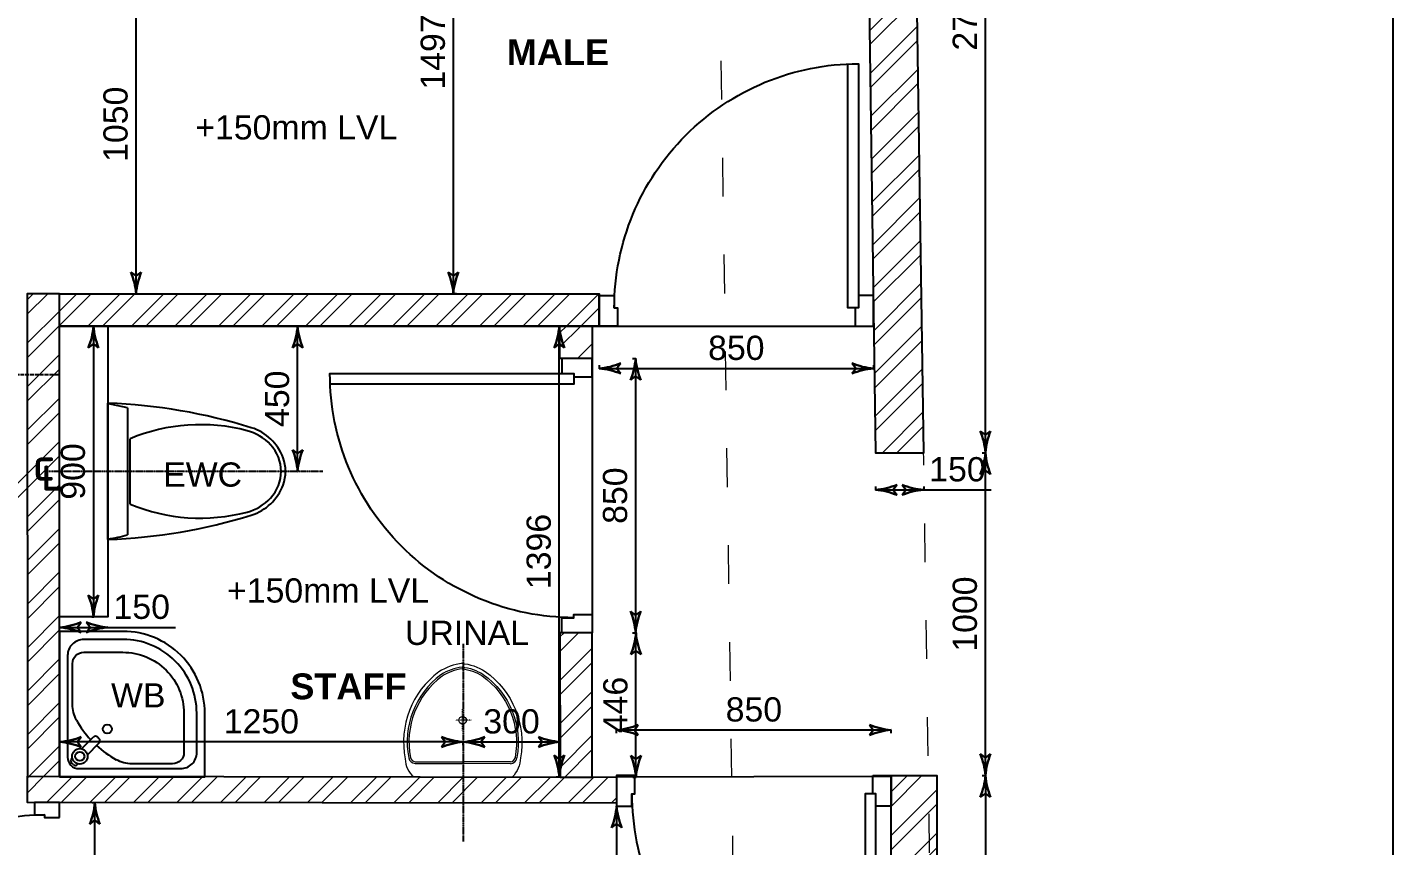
# Model space of a CAD drawing. Header units: millimetres. Extents: x 68727 to 319899, y -4876 to 265722.
# Drawn here: x 191047 to 195276, y 26769 to 29303 of the extents above; entities that cross this region are included whole.
import ezdxf

# ---------------------------------------------------------------- set-up
doc = ezdxf.new("R2010")
doc.units = ezdxf.units.MM
for name, pattern in [('ACAD_ISO02W100', [15, 12, -3]), ('ACAD_ISO03W100', [30, 12, -18]), ('CENTER', [2, 1.25, -0.25, 0.25, -0.25]), ('DASHED2', [0.375, 0.25, -0.125]), ('HIDDEN', [9.525, 6.35, -3.175])]:
    doc.linetypes.add(name, pattern=pattern)
for name, color, linetype in [('CLINE', 5, 'CENTER'), ('Dimensions', 172, 'Continuous'), ('Door', 23, 'Continuous'), ('TEXT', 2, 'Continuous'), ('TEXTS', 1, 'Continuous'), ('washroom walls', 5, 'Continuous')]:
    doc.layers.add(name, color=color, linetype=linetype)
doc.layers.add('Furnitures', color=7, linetype='Continuous', lineweight=25, true_color=0x753b00)
for name, color, linetype, lineweight in [('HACH', 252, 'Continuous', 13), ('LS_DR_Plan Beam', 9, 'HIDDEN', 0), ('wall', 5, 'Continuous', 30)]:
    doc.layers.add(name, color=color, linetype=linetype, lineweight=lineweight)
doc.styles.get("Standard").update_dxf_attribs({"font": 'arial.ttf'})
doc.dimstyles.new('SC-25', dxfattribs={"dimtxt": 75, "dimasz": 0.4, "dimexe": 1, "dimexo": 100, "dimgap": 25, "dimtad": 1, "dimdec": 0, "dimzin": 0, "dimdsep": 46, "dimtxsty": 'Standard', "dimblk1": 'A1', "dimblk2": 'A1', "dimsah": 1, "dimcen": 0.09, "dimdle": 3, "dimclrd": 1, "dimclre": 1, "dimclrt": 1, "dimadec": 0, "dimazin": 0, "dimtfac": 1, "dimtdec": 0, "dimtofl": 0, "dimtmove": 0, "dimatfit": 2, "dimldrblk": 'A1', "dimfxl": 10, "dimfxlon": 1, "dimtolj": 1, "dimtzin": 0, "dimarcsym": 0})

# ---------------------------------------------------------------- blocks, each defined once
blk = doc.blocks.new('D900')
for points in [[(0, 840), (0, 900), (100, 900), (100, 850), (60, 850), (60, 840)], [(0, 60), (0, 0), (100, 0), (100, 50), (60, 50), (60, 60)]]:
    blk.add_lwpolyline(points, close=True)
blk.add_lwpolyline([(60, 850, -0.414214), (860, 50), (60, 50), (60, 85), (859.2, 85)], format="xyb")
blk = doc.blocks.new('A1')
at = {"layer": 'wall', "color": 1}
for p, q in [((-138, 0), (-167, 40)), ((-167, -40), (-138, 0))]:
    blk.add_line(p, q, dxfattribs=at)
for centre, start, end in [((53, 586), 248, 264.8035), ((53, -586), 95.1965, 112)]:
    blk.add_arc(centre, 589, start, end, dxfattribs=at)
blk = doc.blocks.new('*D377')
at = {"color": 1, "lineweight": -2, "transparency": 16777216}
for p, q in [((191384.1, 29528.2), (191385.1, 29528.2)), ((191384.1, 28478.6), (191384.1, 29527.8)), ((191374.1, 28478.2), (191385.1, 28478.2))]:
    blk.add_line(p, q, dxfattribs=at)
at = {"layer": 'Defpoints', "color": 0, "transparency": 16777216}
for p in [(191284.1, 29528.2), (191384.1, 29528.2), (191147, 28478.2)]:
    blk.add_point(p, dxfattribs=at)
at = {"color": 1, "lineweight": -2, "transparency": 16777216, "xscale": 0.4, "yscale": 0.4, "zscale": 0.4}
for p, rotation in [((191384.1, 29528.2), 90), ((191384.1, 28478.2), 270)]:
    blk.add_blockref('A1', p, dxfattribs=dict(at, rotation=rotation))
at = {"color": 1, "transparency": 16777216, "insert": (191320.8, 29003.2), "char_height": 75, "attachment_point": 5, "rotation": 90}
blk.add_mtext('\\A1;1050', dxfattribs=at)
blk = doc.blocks.new('EWC')
at = {"layer": 'Furnitures'}
for p, q in [((-550, -211.2), (-550, 211.2)), ((-489.9, 196.9), (-489.9, -196.9)), ((-481.2, -101.2), (-481.2, 101.2))]:
    blk.add_line(p, q, dxfattribs=at)
blk.add_lwpolyline([(-489.9, 196.9), (-537.8, 207.6), (-550, 209)], dxfattribs=at)
for centre, radius, start, end in [((-614, -1500.6), 1712.9, 72.7523, 87.86), ((-263.5, -421.2), 565.9, 75.2214, 112.6263), ((-151.6, -11.5), 153.7, 20.4524, 72.7523), ((-158.2, -21.9), 152.9, 43.1457, 75.2214), ((-134.9, 0), 120.9, 316.8543, 43.1457), ((-120.9, 0), 120.9, 339.5476, 20.4524), ((-151.6, 11.5), 153.7, 287.2477, 339.5476), ((-158.2, 21.9), 152.9, 284.7786, 316.8543), ((-263.5, 421.2), 565.9, 247.3737, 284.7786), ((-614, 1500.6), 1712.9, 272.14, 287.2477), ((-608.6, 222), 435.4, 277.7399, 285.822)]:
    blk.add_arc(centre, radius, start, end, dxfattribs=at)
blk = doc.blocks.new('UR')
at = {"layer": 'Furnitures', "linetype": 'DASHED2', "lineweight": 18, "ltscale": 0.1}
for p, q in [((1618408.4, 79992.5), (1618408.4, 79931.5)), ((1618384.6, 79963.5), (1618428.3, 79963.5))]:
    blk.add_line(p, q, dxfattribs=at)
at = {"layer": 'Furnitures', "lineweight": 18, "ltscale": 10}
for points in [[(1618410.1, 79805.1, -0.119912), (1618343.9, 79828.3, -0.290675), (1618248, 80070, -0.187835), (1618271.3, 80123.2)], [(1618406.8, 79805.1, 0.119912), (1618473, 79828.3, 0.290675), (1618568.9, 80070, 0.221966), (1618545.6, 80120.1)]]:
    blk.add_lwpolyline(points, format="xyb", dxfattribs=at)
for points in [[(1618271.3, 80123.2), (1618408.4, 80121.7)], [(1618545.6, 80120.1), (1618408.4, 80121.7)]]:
    blk.add_lwpolyline(points, dxfattribs=at)
at = {"layer": 'Furnitures', "lineweight": 9, "ltscale": 2}
for points in [[(1618408.4, 79815.4, -0.114569), (1618349.5, 79836.6, -0.291249), (1618257.9, 80068.9, -0.004366), (1618258, 80070.1, -0.004366)], [(1618408.4, 79820.4, -0.11319), (1618352.4, 79840.7, -0.29157), (1618262.9, 80068.3, -0.004136), (1618262.9, 80069.4, -0.004136)], [(1618264.5, 80081, -0.000164), (1618264.5, 80081.1)], [(1618408.4, 79815.4, 0.114569), (1618467.4, 79836.6, 0.289059), (1618559.3, 80067, 0.289059)], [(1618408.4, 79820.4, 0.11319), (1618464.5, 79840.7, 0.288775), (1618554.4, 80066, 0.288775)]]:
    blk.add_lwpolyline(points, format="xyb", dxfattribs=at)
for points in [[(1618264.5, 80081.1), (1618264.5, 80081.1)], [(1618275.7, 80085.9), (1618408.2, 80084.4)], [(1618275.9, 80080.9), (1618408.2, 80079.4)], [(1618541.3, 80082.9), (1618408.2, 80084.4)], [(1618541, 80077.9), (1618408.2, 80079.4)]]:
    blk.add_lwpolyline(points, dxfattribs=at)
blk.add_circle((1618408.4, 79963.5), 10.5, dxfattribs=at)
for centre, radius, start, end in [((1618277.9, 80065.6), 20.5, 96.3691, 167.3209), ((1618277.9, 80065.6), 15.5, 97.4266, 167.3209), ((1618539.4, 80062.5), 15.5, 12.6791, 83.8559), ((1618539.4, 80062.5), 20.5, 12.6791, 84.5738)]:
    blk.add_arc(centre, radius, start, end, dxfattribs=at)
blk = doc.blocks.new('*D378')
at = {"color": 1, "lineweight": -2, "transparency": 16777216}
for p, q in [((192684.8, 28378.1), (192695.8, 28378.1)), ((192694.8, 26982.6), (192694.8, 28377.7)), ((192684.8, 26982.2), (192695.8, 26982.2))]:
    blk.add_line(p, q, dxfattribs=at)
at = {"layer": 'Defpoints', "color": 0, "transparency": 16777216}
for p in [(192267.8, 28378.1), (192694.8, 28378.1), (192268, 26982.2)]:
    blk.add_point(p, dxfattribs=at)
at = {"color": 1, "lineweight": -2, "transparency": 16777216, "xscale": 0.4, "yscale": 0.4, "zscale": 0.4}
for p, rotation in [((192694.8, 28378.1), 90), ((192694.8, 26982.2), 270)]:
    blk.add_blockref('A1', p, dxfattribs=dict(at, rotation=rotation))
at = {"color": 1, "transparency": 16777216, "insert": (192631.5, 27680.1), "char_height": 75, "attachment_point": 5, "rotation": 90}
blk.add_mtext('\\A1;1396', dxfattribs=at)
blk = doc.blocks.new('CWB')
at = {"layer": 'Furnitures'}
for p, q in [((-122.1, 118.2), (-120.2, 120.2)), ((-86.2, 68.1), (-122.1, 104.1)), ((-118.2, 122.1), (-120.2, 120.2)), ((-68.1, 86.2), (-104.1, 122.1)), ((-38, 56.1), (-39.3, 57.4)), ((-56.1, 38), (-57.4, 39.3)), ((-42, 38), (-40, 40)), ((-38, 42), (-40, 40))]:
    blk.add_line(p, q, dxfattribs=at)
for points in [[(0, 0), (0, 450), (-196.8, 450, 0.414214), (-450, 196.8), (-450, 0)], [(-425, 75, 0.414214), (-375, 25), (-60, 25, 0.414214), (-25, 60), (-25, 375, 0.414214), (-75, 425), (-196.8, 425, 0.414214), (-425, 196.8)]]:
    blk.add_lwpolyline(points, format="xyb", close=True, dxfattribs=at)
blk.add_lwpolyline([(-175.5, 52.5, -0.127167), (-223.9, 40), (-350.3, 40, -0.414214), (-385.3, 75), (-385.3, 196.2, -0.414214), (-196.2, 385.3), (-75, 385.3, -0.414214), (-40, 350.3), (-40, 223.9, -0.127167), (-52.5, 175.5)], format="xyb", dxfattribs=at)
for centre, radius in [((-147.8, 147.8), 14), ((-62.8, 62.8), 24), ((-62.8, 62.8), 14)]:
    blk.add_circle(centre, radius, dxfattribs=at)
for centre, radius, start, end in [((-328.2, 328.2), 315.2, 317.3246, 331.011), ((-328.2, 328.2), 315.2, 298.989, 312.6754), ((-115.1, 111.1), 10, 135, 225), ((-111.1, 115.1), 10, 45, 135), ((-45.1, 49), 10, 315, 45), ((-49, 45.1), 10, 225, 315)]:
    blk.add_arc(centre, radius, start, end, dxfattribs=at)
blk = doc.blocks.new('*D380')
at = {"color": 1, "lineweight": -2, "transparency": 16777216}
for p, q in [((191248.2, 26902.8), (191257.3, 26902.8)), ((191256.3, 26203.3), (191256.3, 26902.4)), ((191247, 26202.9), (191257.3, 26202.9))]:
    blk.add_line(p, q, dxfattribs=at)
at = {"layer": 'Defpoints', "color": 0, "transparency": 16777216}
for p in [(191148.2, 26902.8), (191256.3, 26902.8), (191147, 26202.9)]:
    blk.add_point(p, dxfattribs=at)
at = {"color": 1, "lineweight": -2, "transparency": 16777216, "xscale": 0.4, "yscale": 0.4, "zscale": 0.4}
for p, rotation in [((191256.3, 26902.8), 90), ((191256.3, 26202.9), 270)]:
    blk.add_blockref('A1', p, dxfattribs=dict(at, rotation=rotation))
at = {"color": 1, "transparency": 16777216, "insert": (191193, 26552.9), "char_height": 75, "attachment_point": 5, "rotation": 90}
blk.add_mtext('\\A1;700', dxfattribs=at)
blk = doc.blocks.new('*D394')
at = {"color": 1, "lineweight": -2, "transparency": 16777216}
for p, q in [((192376.8, 29975.6), (192365.8, 29975.6)), ((192366.8, 28478.6), (192366.8, 29975.2)), ((192376.8, 28478.2), (192365.8, 28478.2))]:
    blk.add_line(p, q, dxfattribs=at)
at = {"layer": 'Defpoints', "color": 0, "transparency": 16777216}
for p in [(192366.8, 29975.6), (192873.7, 29975.6), (192873.7, 28478.2)]:
    blk.add_point(p, dxfattribs=at)
at = {"color": 1, "lineweight": -2, "transparency": 16777216, "xscale": 0.4, "yscale": 0.4, "zscale": 0.4}
for p, rotation in [((192366.8, 29975.6), 90), ((192366.8, 28478.2), 270)]:
    blk.add_blockref('A1', p, dxfattribs=dict(at, rotation=rotation))
at = {"color": 1, "transparency": 16777216, "insert": (192303.6, 29226.9), "char_height": 75, "attachment_point": 5, "rotation": 90}
blk.add_mtext('\\A1;1497', dxfattribs=at)
blk = doc.blocks.new('*D396')
at = {"color": 1, "lineweight": -2, "transparency": 16777216}
for p, q in [((192818.1, 28257), (192818.1, 28246)), ((193668.3, 28257), (193668.3, 28246)), ((192818.5, 28247), (193667.9, 28247))]:
    blk.add_line(p, q, dxfattribs=at)
at = {"layer": 'Defpoints', "color": 0, "transparency": 16777216}
for p in [(192818.1, 28378.1), (193668.3, 28390.1), (193668.3, 28247)]:
    blk.add_point(p, dxfattribs=at)
at = {"color": 1, "lineweight": -2, "transparency": 16777216, "xscale": 0.4, "yscale": 0.4, "zscale": 0.4, "rotation": 180}
blk.add_blockref('A1', (192818.1, 28247), dxfattribs=at)
at = {"color": 1, "lineweight": -2, "transparency": 16777216, "xscale": 0.4, "yscale": 0.4, "zscale": 0.4}
blk.add_blockref('A1', (193668.3, 28247), dxfattribs=at)
at = {"color": 1, "transparency": 16777216, "insert": (193243.2, 28310.3), "char_height": 75, "attachment_point": 5}
blk.add_mtext('\\A1;850', dxfattribs=at)
blk = doc.blocks.new('*D397')
at = {"color": 1, "lineweight": -2, "transparency": 16777216}
for p, q in [((192921.3, 28278.2), (192932.3, 28278.2)), ((192931.3, 28277.8), (192931.3, 27428.3)), ((192921.3, 27427.9), (192932.3, 27427.9))]:
    blk.add_line(p, q, dxfattribs=at)
at = {"layer": 'Defpoints', "color": 0, "transparency": 16777216}
for p in [(192797, 28278.2), (192797, 27427.9), (192931.3, 27427.9)]:
    blk.add_point(p, dxfattribs=at)
at = {"color": 1, "lineweight": -2, "transparency": 16777216, "xscale": 0.4, "yscale": 0.4, "zscale": 0.4}
for p, rotation in [((192931.3, 28278.2), 90), ((192931.3, 27427.9), 270)]:
    blk.add_blockref('A1', p, dxfattribs=dict(at, rotation=rotation))
at = {"color": 1, "transparency": 16777216, "insert": (192868, 27853), "char_height": 75, "attachment_point": 5, "rotation": 90}
blk.add_mtext('\\A1;850', dxfattribs=at)
blk = doc.blocks.new('*D398')
at = {"color": 1, "lineweight": -2, "transparency": 16777216}
for p, q in [((192872.4, 27117.2), (192872.4, 27128.2)), ((193722.3, 27127.2), (192872.8, 27127.2)), ((193722.7, 27117.2), (193722.7, 27128.2))]:
    blk.add_line(p, q, dxfattribs=at)
at = {"layer": 'Defpoints', "color": 0, "transparency": 16777216}
for p in [(192872.4, 27127.2), (192872.4, 26986.2), (193722.7, 26986.2)]:
    blk.add_point(p, dxfattribs=at)
at = {"color": 1, "lineweight": -2, "transparency": 16777216, "xscale": 0.4, "yscale": 0.4, "zscale": 0.4, "rotation": 180}
blk.add_blockref('A1', (192872.4, 27127.2), dxfattribs=at)
at = {"color": 1, "lineweight": -2, "transparency": 16777216, "xscale": 0.4, "yscale": 0.4, "zscale": 0.4}
blk.add_blockref('A1', (193722.7, 27127.2), dxfattribs=at)
at = {"color": 1, "transparency": 16777216, "insert": (193297.6, 27190.5), "char_height": 75, "attachment_point": 5}
blk.add_mtext('\\A1;850', dxfattribs=at)
blk = doc.blocks.new('*D563')
at = {"layer": 'Defpoints', "color": 0, "transparency": 16777216}
for p in [(192697.1, 27090.2), (192697.1, 26982.2), (192397, 26979.4)]:
    blk.add_point(p, dxfattribs=at)
at = {"layer": 'Dimensions', "color": 1, "lineweight": -2, "transparency": 16777216}
for p, q in [((192397, 27080.2), (192397, 27091.2)), ((192397.4, 27090.2), (192696.7, 27090.2)), ((192697.1, 27082.2), (192697.1, 27091.2))]:
    blk.add_line(p, q, dxfattribs=at)
at = {"layer": 'Dimensions', "color": 1, "lineweight": -2, "transparency": 16777216, "xscale": 0.4, "yscale": 0.4, "zscale": 0.4, "rotation": 180}
blk.add_blockref('A1', (192397, 27090.2), dxfattribs=at)
at = {"layer": 'Dimensions', "color": 1, "lineweight": -2, "transparency": 16777216, "xscale": 0.4, "yscale": 0.4, "zscale": 0.4}
blk.add_blockref('A1', (192697.1, 27090.2), dxfattribs=at)
at = {"layer": 'Dimensions', "color": 1, "transparency": 16777216, "insert": (192547, 27153.5), "char_height": 75, "attachment_point": 5}
blk.add_mtext('\\A1;300', dxfattribs=at)
blk = doc.blocks.new('*D564')
at = {"layer": 'Defpoints', "color": 0, "transparency": 16777216}
for p in [(191147.3, 27090.2), (191147.3, 26981.7), (192397, 26982)]:
    blk.add_point(p, dxfattribs=at)
at = {"layer": 'Dimensions', "color": 1, "lineweight": -2, "transparency": 16777216}
for p, q in [((191147.3, 27081.7), (191147.3, 27091.2)), ((192396.6, 27090.2), (191147.7, 27090.2)), ((192397, 27082), (192397, 27091.2))]:
    blk.add_line(p, q, dxfattribs=at)
at = {"layer": 'Dimensions', "color": 1, "lineweight": -2, "transparency": 16777216, "xscale": 0.4, "yscale": 0.4, "zscale": 0.4, "rotation": 180}
blk.add_blockref('A1', (191147.3, 27090.2), dxfattribs=at)
at = {"layer": 'Dimensions', "color": 1, "lineweight": -2, "transparency": 16777216, "xscale": 0.4, "yscale": 0.4, "zscale": 0.4}
blk.add_blockref('A1', (192397, 27090.2), dxfattribs=at)
at = {"layer": 'Dimensions', "color": 1, "transparency": 16777216, "insert": (191772.1, 27153.5), "char_height": 75, "attachment_point": 5}
blk.add_mtext('\\A1;1250', dxfattribs=at)
blk = doc.blocks.new('*D565')
at = {"layer": 'Defpoints', "color": 0, "transparency": 16777216}
for p in [(191147.1, 28377.9), (191147.2, 27477.7), (191252.1, 27477.7)]:
    blk.add_point(p, dxfattribs=at)
at = {"layer": 'Dimensions', "color": 1, "lineweight": -2, "transparency": 16777216}
for p, q in [((191247.1, 28377.9), (191253.1, 28377.9)), ((191252.1, 28377.5), (191252.1, 27478.1)), ((191247.2, 27477.7), (191253.1, 27477.7))]:
    blk.add_line(p, q, dxfattribs=at)
at = {"layer": 'Dimensions', "color": 1, "lineweight": -2, "transparency": 16777216, "xscale": 0.4, "yscale": 0.4, "zscale": 0.4}
for p, rotation in [((191252.1, 28377.9), 90), ((191252.1, 27477.7), 270)]:
    blk.add_blockref('A1', p, dxfattribs=dict(at, rotation=rotation))
at = {"layer": 'Dimensions', "color": 1, "transparency": 16777216, "insert": (191188.8, 27927.8), "char_height": 75, "attachment_point": 5, "rotation": 90}
blk.add_mtext('\\A1;900', dxfattribs=at)
blk = doc.blocks.new('*D566')
at = {"layer": 'Defpoints', "color": 0, "transparency": 16777216}
for p in [(191847, 28378), (191884.4, 28378), (191847, 27928.2)]:
    blk.add_point(p, dxfattribs=at)
at = {"layer": 'Dimensions', "color": 1, "lineweight": -2, "transparency": 16777216}
for p, q in [((191884.4, 28378), (191885.4, 28378)), ((191884.4, 27928.6), (191884.4, 28377.6)), ((191884.4, 27928.2), (191885.4, 27928.2))]:
    blk.add_line(p, q, dxfattribs=at)
at = {"layer": 'Dimensions', "color": 1, "lineweight": -2, "transparency": 16777216, "xscale": 0.4, "yscale": 0.4, "zscale": 0.4}
for p, rotation in [((191884.4, 28378), 90), ((191884.4, 27928.2), 270)]:
    blk.add_blockref('A1', p, dxfattribs=dict(at, rotation=rotation))
at = {"layer": 'Dimensions', "color": 1, "transparency": 16777216, "insert": (191821.1, 28153.1), "char_height": 75, "attachment_point": 5, "rotation": 90}
blk.add_mtext('\\A1;450', dxfattribs=at)
blk = doc.blocks.new('*D567')
at = {"layer": 'Defpoints', "color": 0, "transparency": 16777216}
for p in [(191147, 27477.7), (191297, 27477.7), (191297, 27445)]:
    blk.add_point(p, dxfattribs=at)
at = {"layer": 'Dimensions', "color": 1, "lineweight": -2, "transparency": 16777216}
for p, q in [((191147, 27445), (191147, 27444)), ((191147.4, 27445), (191296.6, 27445)), ((191297, 27445), (191297, 27444)), ((191297, 27445), (191505.8, 27445))]:
    blk.add_line(p, q, dxfattribs=at)
at = {"layer": 'Dimensions', "color": 1, "lineweight": -2, "transparency": 16777216, "xscale": 0.4, "yscale": 0.4, "zscale": 0.4, "rotation": 180}
blk.add_blockref('A1', (191147, 27445), dxfattribs=at)
at = {"layer": 'Dimensions', "color": 1, "lineweight": -2, "transparency": 16777216, "xscale": 0.4, "yscale": 0.4, "zscale": 0.4}
blk.add_blockref('A1', (191297, 27445), dxfattribs=at)
at = {"layer": 'Dimensions', "color": 1, "transparency": 16777216, "insert": (191401.6, 27508.3), "char_height": 75, "attachment_point": 5}
blk.add_mtext('\\A1;150', dxfattribs=at)
blk = doc.blocks.new('*D569')
at = {"layer": 'Defpoints', "color": 0, "transparency": 16777216}
for p in [(193864.1, 26986.2), (193873.2, 24637.4), (194014.8, 24637.4)]:
    blk.add_point(p, dxfattribs=at)
at = {"layer": 'Dimensions', "color": 1, "lineweight": -2, "transparency": 16777216}
for p, q in [((194004.8, 26986.2), (194015.8, 26986.2)), ((194014.8, 26985.8), (194014.8, 24637.8)), ((194004.8, 24637.4), (194015.8, 24637.4))]:
    blk.add_line(p, q, dxfattribs=at)
at = {"layer": 'Dimensions', "color": 1, "lineweight": -2, "transparency": 16777216, "xscale": 0.4, "yscale": 0.4, "zscale": 0.4}
for p, rotation in [((194014.8, 26986.2), 90), ((194014.8, 24637.4), 270)]:
    blk.add_blockref('A1', p, dxfattribs=dict(at, rotation=rotation))
at = {"layer": 'Dimensions', "color": 1, "transparency": 16777216, "insert": (193951.5, 25811.8), "char_height": 75, "attachment_point": 5, "rotation": 90}
blk.add_mtext('\\A1;2349', dxfattribs=at)
blk = doc.blocks.new('*D570')
at = {"layer": 'Defpoints', "color": 0, "transparency": 16777216}
for p in [(193824, 27986.1), (194014.8, 27986.1), (193864.1, 26986.2)]:
    blk.add_point(p, dxfattribs=at)
at = {"layer": 'Dimensions', "color": 1, "lineweight": -2, "transparency": 16777216}
for p, q in [((194004.8, 27986.1), (194015.8, 27986.1)), ((194014.8, 26986.6), (194014.8, 27985.7)), ((194004.8, 26986.2), (194015.8, 26986.2))]:
    blk.add_line(p, q, dxfattribs=at)
at = {"layer": 'Dimensions', "color": 1, "lineweight": -2, "transparency": 16777216, "xscale": 0.4, "yscale": 0.4, "zscale": 0.4}
for p, rotation in [((194014.8, 27986.1), 90), ((194014.8, 26986.2), 270)]:
    blk.add_blockref('A1', p, dxfattribs=dict(at, rotation=rotation))
at = {"layer": 'Dimensions', "color": 1, "transparency": 16777216, "insert": (193951.5, 27486.2), "char_height": 75, "attachment_point": 5, "rotation": 90}
blk.add_mtext('\\A1;1000', dxfattribs=at)
blk = doc.blocks.new('*D571')
at = {"layer": 'Defpoints', "color": 0, "transparency": 16777216}
for p in [(193783.1, 30709.4), (194014.8, 30709.4), (193824, 27986.1)]:
    blk.add_point(p, dxfattribs=at)
at = {"layer": 'Dimensions', "color": 1, "lineweight": -2, "transparency": 16777216}
for p, q in [((194004.8, 30709.4), (194015.8, 30709.4)), ((194014.8, 27986.5), (194014.8, 30709)), ((194004.8, 27986.1), (194015.8, 27986.1))]:
    blk.add_line(p, q, dxfattribs=at)
at = {"layer": 'Dimensions', "color": 1, "lineweight": -2, "transparency": 16777216, "xscale": 0.4, "yscale": 0.4, "zscale": 0.4}
for p, rotation in [((194014.8, 30709.4), 90), ((194014.8, 27986.1), 270)]:
    blk.add_blockref('A1', p, dxfattribs=dict(at, rotation=rotation))
at = {"layer": 'Dimensions', "color": 1, "transparency": 16777216, "insert": (193951.5, 29347.8), "char_height": 75, "attachment_point": 5, "rotation": 90}
blk.add_mtext('\\A1;2723', dxfattribs=at)
blk = doc.blocks.new('*D578')
at = {"layer": 'Defpoints', "color": 0, "transparency": 16777216}
for p in [(192872.4, 26891.8), (192872.4, 25377.9), (192872.4, 25377.9)]:
    blk.add_point(p, dxfattribs=at)
at = {"layer": 'Dimensions', "color": 1, "lineweight": -2, "transparency": 16777216}
for p, q in [((192872.4, 26891.8), (192873.4, 26891.8)), ((192872.4, 26891.4), (192872.4, 25378.3)), ((192872.4, 25377.9), (192873.4, 25377.9))]:
    blk.add_line(p, q, dxfattribs=at)
at = {"layer": 'Dimensions', "color": 1, "lineweight": -2, "transparency": 16777216, "xscale": 0.4, "yscale": 0.4, "zscale": 0.4}
for p, rotation in [((192872.4, 26891.8), 90), ((192872.4, 25377.9), 270)]:
    blk.add_blockref('A1', p, dxfattribs=dict(at, rotation=rotation))
at = {"layer": 'Dimensions', "color": 1, "transparency": 16777216, "insert": (192809.1, 26134.9), "char_height": 75, "attachment_point": 5, "rotation": 90}
blk.add_mtext('\\A1;1514', dxfattribs=at)
blk = doc.blocks.new('*D782')
at = {"color": 1, "lineweight": -2, "transparency": 16777216}
for p, q in [((192922.3, 27427.9), (192933.3, 27427.9)), ((192932.3, 26981.8), (192932.3, 27427.5)), ((192922.3, 26981.4), (192933.3, 26981.4))]:
    blk.add_line(p, q, dxfattribs=at)
at = {"layer": 'Defpoints', "color": 0, "transparency": 16777216}
for p in [(192797.1, 27427.9), (192932.3, 27427.9), (192797.1, 26981.4)]:
    blk.add_point(p, dxfattribs=at)
at = {"color": 1, "lineweight": -2, "transparency": 16777216, "xscale": 0.4, "yscale": 0.4, "zscale": 0.4}
for p, rotation in [((192932.3, 27427.9), 90), ((192932.3, 26981.4), 270)]:
    blk.add_blockref('A1', p, dxfattribs=dict(at, rotation=rotation))
at = {"color": 1, "transparency": 16777216, "insert": (192869, 27204.6), "char_height": 75, "attachment_point": 5, "rotation": 90}
blk.add_mtext('\\A1;446', dxfattribs=at)
blk = doc.blocks.new('*D790')
at = {"color": 1, "lineweight": -2, "transparency": 16777216}
for p, q in [((193674, 27881), (193674, 27870)), ((193674.4, 27871), (193823.1, 27871)), ((193823.5, 27881), (193823.5, 27870)), ((193823.5, 27871), (194032.3, 27871))]:
    blk.add_line(p, q, dxfattribs=at)
at = {"layer": 'Defpoints', "color": 0, "transparency": 16777216}
for p in [(193674, 27986.1), (193823.5, 27986.1), (193823.5, 27871)]:
    blk.add_point(p, dxfattribs=at)
at = {"color": 1, "lineweight": -2, "transparency": 16777216, "xscale": 0.4, "yscale": 0.4, "zscale": 0.4, "rotation": 180}
blk.add_blockref('A1', (193674, 27871), dxfattribs=at)
at = {"color": 1, "lineweight": -2, "transparency": 16777216, "xscale": 0.4, "yscale": 0.4, "zscale": 0.4}
blk.add_blockref('A1', (193823.5, 27871), dxfattribs=at)
at = {"color": 1, "transparency": 16777216, "insert": (193928.1, 27934.3), "char_height": 75, "attachment_point": 5}
blk.add_mtext('\\A1;150', dxfattribs=at)

msp = doc.modelspace()

# ---------------------------------------------------------------- hatches: boundary and pattern name
at = {"layer": 'HACH'}
h = msp.add_hatch(dxfattribs=at)
h.set_pattern_fill('ANSI32', color=256, scale=10)
h.paths.add_polyline_path([(191384.1, 30575.6), (191284.1, 30575.6), (191284.1, 29528.2), (191384.1, 29528.2)])
h.paths.add_polyline_path([(190534.1, 29625.6), (189656.7, 29625.6), (189658.2, 29528.2), (190534.1, 29528.2)])
h.paths.add_polyline_path([(189680.4, 27928.2), (191047, 27928.2), (191047, 27828.2), (189680.4, 27828.2)])
h.paths.add_polyline_path([(189709, 26202.9), (191147, 26202.9), (191147, 26102.9), (189709, 26102.9)])
edge = h.paths.add_edge_path()
edge.add_line((191047, 25402.9), (191047, 24777.9))
edge.add_line((191047, 24777.9), (191147, 24777.9))
edge.add_line((191147, 24777.9), (191147, 25402.9))
h = msp.add_hatch(dxfattribs=at)
h.set_pattern_fill('ANSI32', color=256, scale=10)
h.set_pattern_definition([(45, (-34964.45, -41319.25), (-67.35192, 67.35192), []), (45, (-34919.55, -41319.25), (-67.35192, 67.35192), [])])
h.paths.add_polyline_path([(193792, 30106.1), (193643.9, 30106.1), (193674, 27986.1), (193824, 27986.1)])
h.paths.add_polyline_path([(193722.7, 26986.2), (193864.1, 26986.2), (193864.1, 25254.1), (193722.7, 25254.1)])
h = msp.add_hatch(dxfattribs=at)
h.set_pattern_fill('ANSI32', color=256, scale=10)
h.paths.add_polyline_path([(191047.3, 26984), (192872.4, 26981.2), (192872.4, 26900.2), (191047.3, 26902.9)])
h.paths.add_polyline_path([(192797, 27427.9), (192697, 27427.9), (192697.1, 26981.4), (192797.1, 26981.4)])
h.paths.add_polyline_path([(192697, 28278.2), (192697, 28378.2), (192797, 28378.2), (192797, 28278.2)])
edge = h.paths.add_edge_path()
edge.add_line((191147.3, 26982.7), (191147, 28478.2))
edge.add_line((191147, 28478.2), (191047, 28478.2))
edge.add_line((191047, 28478.2), (191047.4, 26984))
h = msp.add_hatch(dxfattribs=at)
h.set_pattern_fill('ANSI32', color=256, scale=10)
h.paths.add_polyline_path([(191147, 28478.2), (192818.1, 28478.2), (192818.1, 28378.1), (191147, 28378.1)])

# ---------------------------------------------------------------- linework, layer by layer
msp.add_lwpolyline([(187785.9, 31374.9), (195276.2, 31374.9), (195276.2, 23301), (187785.9, 23301)], close=True)
at = {"layer": 'CLINE', "ltscale": 2.5}
for p, q in [((191962.2, 27928.2), (191114.1, 27928.2)), ((192397, 27393.6), (192397, 26781.6))]:
    msp.add_line(p, q, dxfattribs=at)
at = {"layer": 'Door', "color": 1}
for points in [[(192818.1, 28378.2), (193668.4, 28378.2)], [(192797, 28278.2), (192797, 27427.9)], [(193722.3, 26983.2), (192872.4, 26981.2)]]:
    msp.add_lwpolyline(points, dxfattribs=at)
at = {"layer": 'Furnitures'}
msp.add_lwpolyline([(191147, 28378.2), (191297, 28378.2), (191297, 27477.7), (191147, 27477.7)], close=True, dxfattribs=at)
at = {"layer": 'LS_DR_Plan Beam', "linetype": 'ACAD_ISO03W100', "ltscale": 10, "transparency": 33554508}
for p, q in [((193182.1, 30099.4), (193254.1, 25247.4)), ((193864.2, 25247.4), (193792.1, 30099.4))]:
    msp.add_line(p, q, dxfattribs=at)
at = {"layer": 'washroom walls'}
msp.add_line((191147.1, 28377.9), (192873.7, 28378.2), dxfattribs=at)
for points in [[(193792, 30106.1), (193643.9, 30106.1), (193674, 27986.1), (193824, 27986.1)], [(191147, 28478.2), (192818.1, 28478.2), (192818.1, 28378.1), (191147, 28378.1)], [(192697, 28278.2), (192697, 28378.2), (192797, 28378.2), (192797, 28278.2)], [(192797, 27427.9), (192697, 27427.9), (192697.1, 26981.4), (192797.1, 26981.4)], [(191047.3, 26984), (192872.4, 26981.2), (192872.4, 26900.2), (191047.3, 26902.9)], [(193722.7, 26986.2), (193864.1, 26986.2), (193864.1, 25254.1), (193722.7, 25254.1)]]:
    msp.add_lwpolyline(points, close=True, dxfattribs=at)
msp.add_lwpolyline([(191147.3, 26982.7), (191147, 28478.2), (191047, 28478.2), (191047.4, 26984)], dxfattribs=at)
at = {"layer": 'washroom walls', "color": 251, "linetype": 'ACAD_ISO02W100'}
msp.add_lwpolyline([(189675.8, 28228.2), (191147, 28228.2)], dxfattribs=at)

# ---------------------------------------------------------------- block references
at = {"rotation": 270}
msp.add_blockref('CWB', (191147, 26982.7), dxfattribs=at)
at = {"color": 1, "ltscale": 0.5, "xscale": 1.111959450627174, "yscale": 1.111959450627174, "zscale": 1.111959450627174, "rotation": 180.5200929787462}
msp.add_blockref('UR', (1991118.5, 132405.5), dxfattribs=at)
at = {"layer": 'Door', "yscale": 0.9447939309624585, "zscale": 0.9447939309624585}
for p, xscale, rotation in [((193668.4, 28378.1), 0.9447939309624585, 90.00000000000001), ((192797, 28278.2), 0.9447939309624585, 180), ((193722.7, 26986.2), -0.9447939309624585, 90)]:
    msp.add_blockref('D900', p, dxfattribs=dict(at, xscale=xscale, rotation=rotation))
at = {"layer": 'Door', "xscale": -0.7777777777777796, "yscale": 0.7777777777777796, "zscale": 0.7777777777777796}
msp.add_blockref('D900', (191147, 26202.9), dxfattribs=at)
at = {"layer": 'Furnitures'}
msp.add_blockref('EWC', (191847, 27928.2), dxfattribs=at)

# ---------------------------------------------------------------- texts
at = {"layer": 'TEXT', "color": 3, "char_height": 75, "attachment_point": 1}
for s, insert in [('\\pxi-3,l4,qc,t4;+150mm LVL', (191376.6, 29031.2)), ('\\pxi-3,l4,qc,t4;EWC', (191086.5, 27955.9)), ('\\pxi-3,l4,qc,t4;+150mm LVL', (191475, 27596.9)), ('\\pxi-3,l4,qc,t4;URINAL', (191905.3, 27465.7)), ('\\pxi-3,l4,qc,t4;WB', (190887.1, 27272.1))]:
    msp.add_mtext_dynamic_manual_height_columns(s, width=932.407, gutter_width=12.5, heights=[0], dxfattribs=dict(at, insert=insert))
at = {"layer": 'TEXTS', "color": 7, "linetype": 'Continuous', "lineweight": 25, "insert": (191062.2, 28000.7), "char_height": 120, "width": 99.645, "attachment_point": 1, "rotation": 360}
msp.add_mtext('{\\fISOCPEUR|b0|i0|c0|p34;\\C1;℄}', dxfattribs=at)
at = {"layer": 'washroom walls', "color": 251, "char_height": 80, "attachment_point": 1}
for s, insert in [('{\\fArial|b1|i0|c0|p34;MALE}', (192532.3, 29266.5)), ('{\\fArial|b1|i0|c0|p34;STAFF}', (191861.8, 27302.4))]:
    msp.add_mtext_dynamic_manual_height_columns(s, width=24159.375, gutter_width=47.5, heights=[47.9], dxfattribs=dict(at, insert=insert))

# ---------------------------------------------------------------- dimensions: what is measured, and where the dimension line sits
for base, p1, p2, picture, middle in [((192366.8, 29975.6), (192873.7, 28478.2), (192873.7, 29975.6), '*D394', (192303.6, 29226.9)), ((191384.1, 29528.2), (191147, 28478.2), (191284.1, 29528.2), '*D377', (191320.8, 29003.2)), ((192694.8, 28378.1), (192268, 26982.2), (192267.8, 28378.1), '*D378', (192631.5, 27680.1)), ((192931.3, 27427.9), (192797, 28278.2), (192797, 27427.9), '*D397', (192868, 27853)), ((192932.3177, 27427.8524), (192797.0804, 26981.3569), (192797.0804, 27427.8524), '*D782', (192869.0247, 27204.6047)), ((191256.3, 26902.8), (191147, 26202.9), (191148.2, 26902.8), '*D380', (191193, 26552.9))]:
    dim = msp.add_linear_dim(base=base, p1=p1, p2=p2, angle=90, dimstyle='SC-25')
    dim.commit()
    dim.dimension.update_dxf_attribs({"geometry": picture, "text_midpoint": middle})
for base, p1, p2, picture, middle in [((193668.3, 28247), (192818.1, 28378.1), (193668.3, 28390.1), '*D396', (193243.2, 28310.3)), ((193823.4955, 27871.0271), (193673.9744, 27986.1241), (193823.4955, 27986.1241), '*D790', (193928.0906, 27934.32)), ((192872.4, 27127.2), (193722.7, 26986.2), (192872.4, 26986.2), '*D398', (193297.6, 27190.5))]:
    dim = msp.add_linear_dim(base=base, p1=p1, p2=p2, dimstyle='SC-25')
    dim.commit()
    dim.dimension.update_dxf_attribs({"geometry": picture, "text_midpoint": middle})
at = {"layer": 'Dimensions'}
dim = msp.add_linear_dim(base=(194014.8, 30709.4), p1=(193824, 27986.1), p2=(193783.1, 30709.4), angle=90, dimstyle='SC-25', override={"dimtmove": 1}, dxfattribs=at)
dim.commit()
dim.dimension.update_dxf_attribs({"geometry": '*D571', "text_midpoint": (193951.5, 29347.8)})
for base, p1, p2, picture, middle in [((191252.1, 27477.7), (191147.1, 28377.9), (191147.2, 27477.7), '*D565', (191188.8, 27927.8)), ((191884.4, 28378), (191847, 27928.2), (191847, 28378), '*D566', (191821.1, 28153.1)), ((194014.8, 27986.1), (193864.1, 26986.2), (193824, 27986.1), '*D570', (193951.5, 27486.2)), ((194014.8, 24637.4), (193864.1, 26986.2), (193873.2, 24637.4), '*D569', (193951.5, 25811.8)), ((192872.4, 25377.9), (192872.4, 26891.8), (192872.4, 25377.9), '*D578', (192809.1, 26134.9))]:
    dim = msp.add_linear_dim(base=base, p1=p1, p2=p2, angle=90, dimstyle='SC-25', dxfattribs=at)
    dim.commit()
    dim.dimension.update_dxf_attribs({"geometry": picture, "text_midpoint": middle})
for base, p1, p2, picture, middle in [((191297, 27445), (191147, 27477.7), (191297, 27477.7), '*D567', (191401.6, 27508.3)), ((191147.3, 27090.2), (192397, 26982), (191147.3, 26981.7), '*D564', (191772.1, 27153.5)), ((192697.1, 27090.2), (192397, 26979.4), (192697.1, 26982.2), '*D563', (192547, 27153.5))]:
    dim = msp.add_linear_dim(base=base, p1=p1, p2=p2, dimstyle='SC-25', dxfattribs=at)
    dim.commit()
    dim.dimension.update_dxf_attribs({"geometry": picture, "text_midpoint": middle})

doc.saveas('drawing.dxf')
